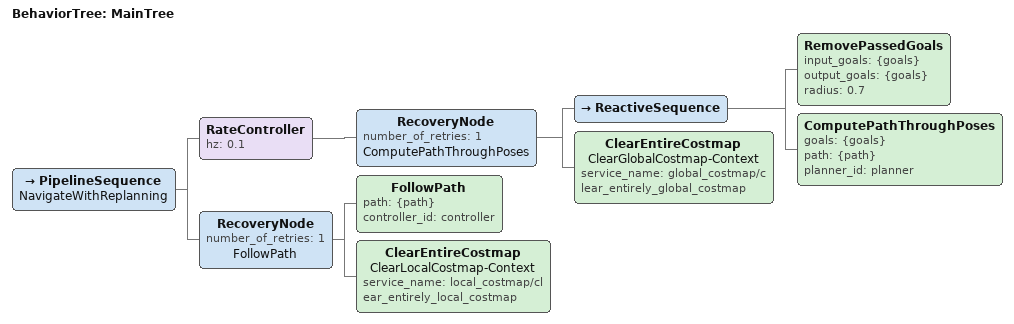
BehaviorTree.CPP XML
<root main_tree_to_execute="MainTree" BTCPP_format="4">
    <BehaviorTree ID="MainTree">
        <PipelineSequence name="NavigateWithReplanning">
            <RateController hz="0.1">
                <RecoveryNode number_of_retries="1" name="ComputePathThroughPoses">
                    <ReactiveSequence>
                        <RemovePassedGoals input_goals="{goals}" output_goals="{goals}" radius="0.7"/>
                        <ComputePathThroughPoses goals="{goals}" path="{path}" planner_id="planner"/>
                    </ReactiveSequence>
                    <ClearEntireCostmap name="ClearGlobalCostmap-Context" service_name="global_costmap/clear_entirely_global_costmap"/>
                </RecoveryNode>
            </RateController>
            <RecoveryNode number_of_retries="1" name="FollowPath">
                <FollowPath path="{path}" controller_id="controller"/>
                <ClearEntireCostmap name="ClearLocalCostmap-Context" service_name="local_costmap/clear_entirely_local_costmap"/>
            </RecoveryNode>
        </PipelineSequence>
    </BehaviorTree>
</root>
